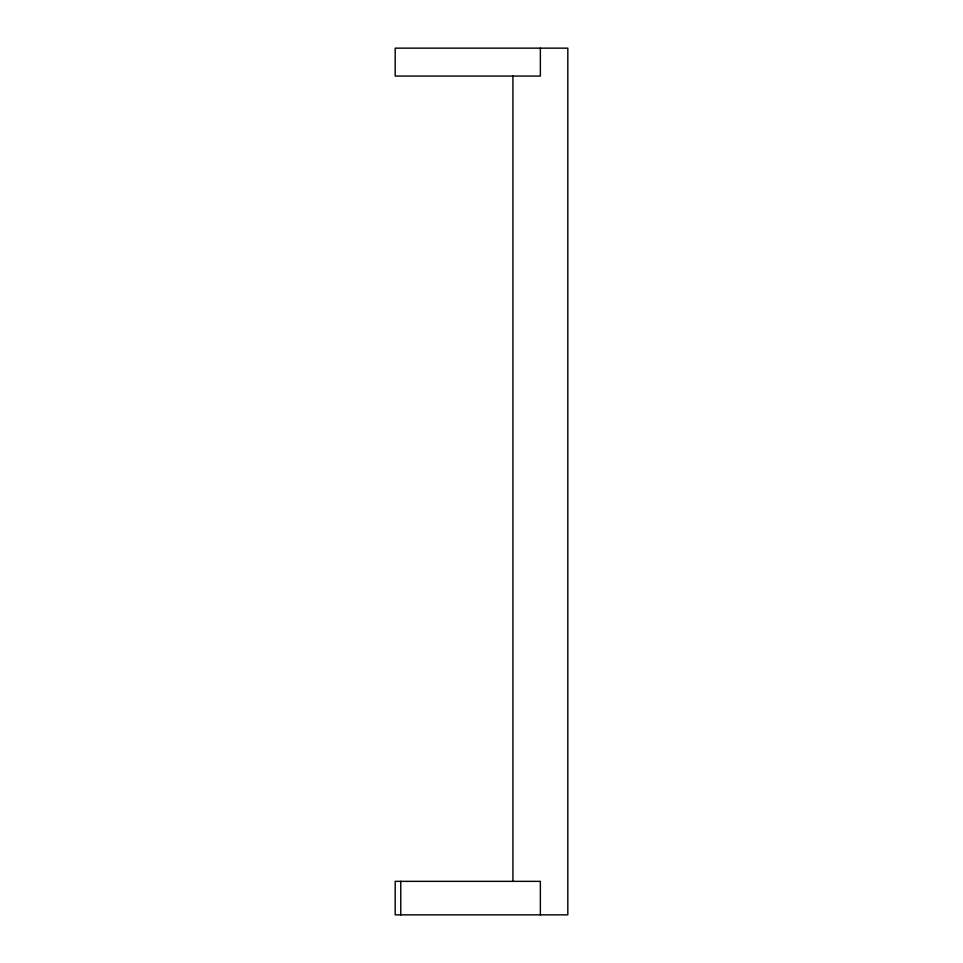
<?xml version="1.0" encoding="UTF-8"?>
<svg xmlns="http://www.w3.org/2000/svg" width="963" height="963" viewBox="0 0 963 963"><rect width="100%" height="100%" fill="white"/><g stroke="black" fill="none" stroke-linecap="round" stroke-linejoin="round"><path stroke-width="1.44" d="M540.363 48.15L540.363 76.065L395.179 76.065L395.179 48.15L567.821 48.15L567.821 914.85L395.179 914.85L395.179 881.35L540.363 881.35L540.363 914.85M512.918 76.065L512.918 881.35M400.764 881.35L400.764 914.85"/></g></svg>
